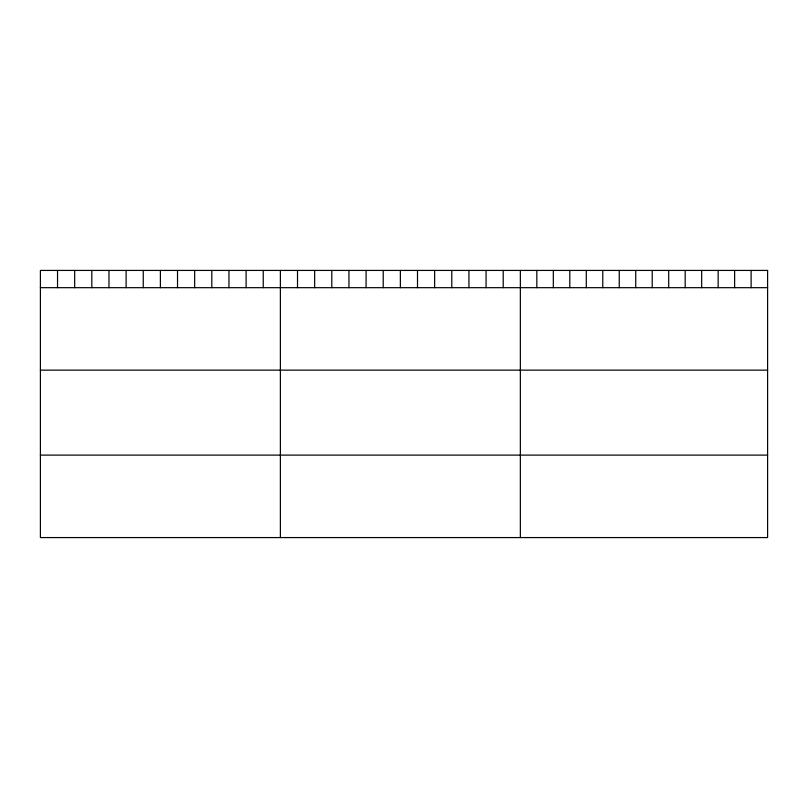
<?xml version="1.0" encoding="UTF-8"?>
<svg xmlns="http://www.w3.org/2000/svg" width="808" height="808" viewBox="0 0 808 808"><rect width="100%" height="100%" fill="white"/><g stroke="black" fill="none" stroke-linecap="round" stroke-linejoin="round"><path stroke-width="1.21" d="M40.4 287.678L767.6 287.678M40.4 370.135L767.6 370.135M40.4 455.106L767.6 455.106M751.117 270.428L751.117 287.678M734.634 270.428L734.634 287.678M718.15 270.428L718.15 287.678M701.667 270.428L701.667 287.678M685.184 270.428L685.184 287.678M668.701 270.428L668.701 287.678M652.218 270.428L652.218 287.678M635.734 270.428L635.734 287.678M619.251 270.428L619.251 287.678M602.768 270.428L602.768 287.678M586.285 270.428L586.285 287.678M569.802 270.428L569.802 287.678M553.318 270.428L553.318 287.678M536.835 270.428L536.835 287.678M520.352 270.428L520.352 537.572M503.212 270.428L503.212 287.678M486.073 270.428L486.073 287.678M468.933 270.428L468.933 287.678M451.783 270.428L451.783 287.678M434.643 270.428L434.643 287.678M417.504 270.428L417.504 287.678M400.364 270.428L400.364 287.678M383.224 270.428L383.224 287.678M366.085 270.428L366.085 287.678M348.945 270.428L348.945 287.678M331.795 270.428L331.795 287.678M314.655 270.428L314.655 287.678M297.516 270.428L297.516 287.678M280.376 270.428L280.376 537.572M263.236 270.428L263.236 287.678M246.097 270.428L246.097 287.678M228.957 270.428L228.957 287.678M211.807 270.428L211.807 287.678M194.667 270.428L194.667 287.678M177.528 270.428L177.528 287.678M160.388 270.428L160.388 287.678M143.248 270.428L143.248 287.678M126.109 270.428L126.109 287.678M108.969 270.428L108.969 287.678M91.819 270.428L91.819 287.678M74.679 270.428L74.679 287.678M57.54 270.428L57.54 287.678M767.6 270.428L40.4 270.428L40.4 537.572L767.6 537.572L767.6 270.428"/></g></svg>
